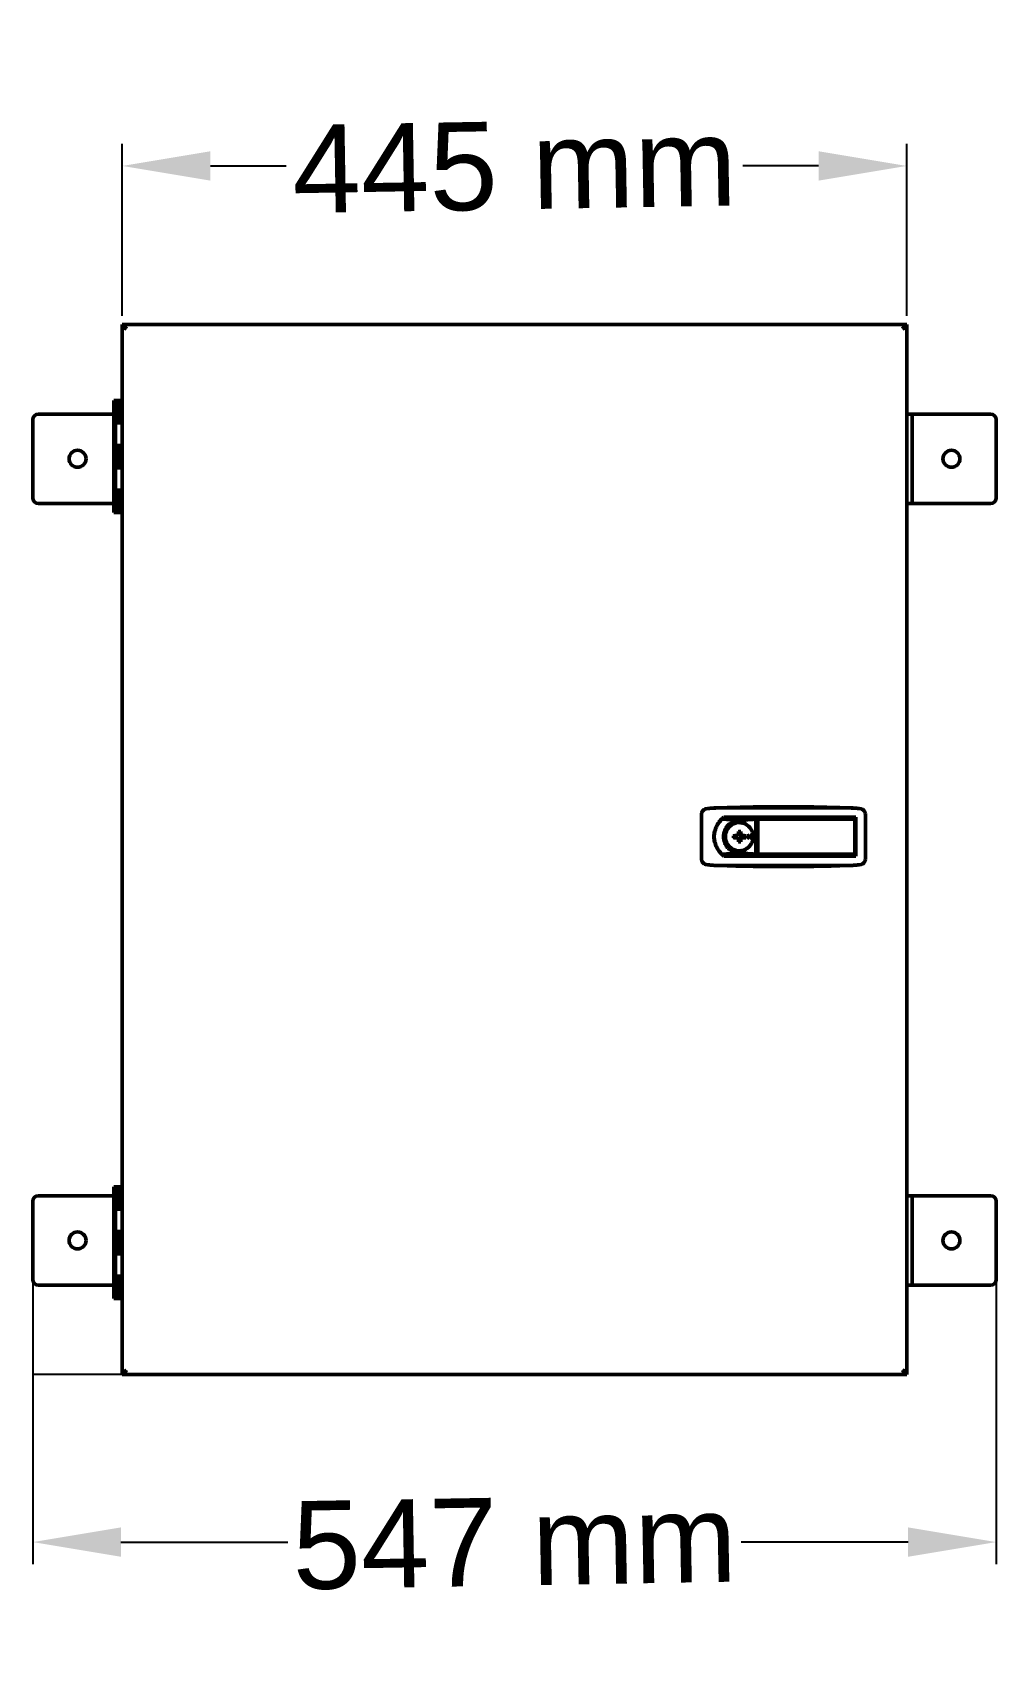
# Model space of a CAD drawing. Header units: millimetres. Extents: x 0 to 54.7, y -17.1 to 76.2.
import ezdxf

# ---------------------------------------------------------------- set-up
doc = ezdxf.new("R2010")
doc.units = ezdxf.units.MM
doc.layers.add('Visible (ANSI)', color=7, linetype='Continuous', lineweight=50)
doc.styles.get("Standard").update_dxf_attribs({"font": 'arial.ttf'})
doc.dimstyles.new('ISO-25', dxfattribs={"dimtxt": 2.5, "dimasz": 2.5, "dimexe": 1.25, "dimexo": 0.625, "dimtad": 1, "dimtxsty": 'Standard', "dimcen": -2.5, "dimadec": 0, "dimazin": 0, "dimtfac": 1, "dimtmove": 0, "dimatfit": 3, "dimfxl": 1, "dimarcsym": 0})

# ---------------------------------------------------------------- blocks, each defined once
blk = doc.blocks.new('*D17')
at = {"color": 0, "lineweight": -2}
for p, q in [((5.078, 60.1), (5.078, 69.854)), ((49.606, 60.1), (49.606, 69.854)), ((10.078, 68.604), (14.378, 68.604)), ((44.606, 68.604), (40.306, 68.604))]:
    blk.add_line(p, q, dxfattribs=at)
at = {"color": 0}
for points in [[(10.078, 69.437), (10.078, 67.771), (5.078, 68.604)], [(44.606, 67.771), (44.606, 69.437), (49.606, 68.604)]]:
    blk.add_solid(points, dxfattribs=at)
at = {"layer": 'Defpoints', "color": 0}
for p in [(49.606, 68.604), (5.078, 59.475), (49.606, 59.475)]:
    blk.add_point(p, dxfattribs=at)
at = {"color": 0, "insert": (27.342, 68.604), "char_height": 5, "attachment_point": 5, "rotation": 1}
blk.add_mtext('445 mm', dxfattribs=at)
blk = doc.blocks.new('*D19')
at = {"color": 0, "lineweight": -2}
for p, q in [((0, 6.993), (0, -10.754)), ((54.684, 6.993), (54.684, -10.754)), ((5, -9.504), (14.478, -9.504)), ((49.684, -9.504), (40.206, -9.504))]:
    blk.add_line(p, q, dxfattribs=at)
at = {"color": 0}
for points in [[(5, -8.671), (5, -10.338), (0, -9.504)], [(49.684, -10.338), (49.684, -8.671), (54.684, -9.504)]]:
    blk.add_solid(points, dxfattribs=at)
at = {"layer": 'Defpoints', "color": 0}
for p in [(0, 7.618), (54.684, 7.618), (54.684, -9.504)]:
    blk.add_point(p, dxfattribs=at)
at = {"color": 0, "insert": (27.342, -9.504), "char_height": 5, "attachment_point": 5, "rotation": 1}
blk.add_mtext('547 mm', dxfattribs=at)

msp = doc.modelspace()

# ---------------------------------------------------------------- linework, layer by layer
msp.add_line((5.078, 0), (0, 0))
at = {"layer": 'Visible (ANSI)'}
for p, q in [((5.078, 59.6), (49.606, 59.6)), ((5.078, 59.478), (5.078, 59.6)), ((5.078, 59.475), (5.078, 59.478)), ((5.078, 0.124), (5.078, 59.475)), ((5.11, 59.475), (5.078, 59.475)), ((5.314, 59.363), (5.317, 59.359)), ((49.367, 59.359), (49.37, 59.363)), ((49.574, 59.475), (49.606, 59.475)), ((49.606, 59.478), (49.606, 59.6)), ((49.606, 59.478), (49.606, 59.475)), ((49.606, 59.475), (49.606, 0.124)), ((4.595, 48.935), (4.595, 55.283)), ((4.595, 55.283), (4.695, 55.283)), ((4.873, 55.283), (4.695, 55.283)), ((4.695, 48.935), (4.695, 55.283)), ((5.078, 55.283), (4.873, 55.283)), ((4.873, 54.014), (4.873, 55.283)), ((0, 49.761), (0, 54.204)), ((0.317, 54.521), (4.444, 54.521)), ((4.595, 54.521), (4.444, 54.521)), ((49.923, 54.521), (49.606, 54.521)), ((49.923, 54.521), (49.923, 49.443)), ((50.24, 54.521), (49.923, 54.521)), ((54.367, 54.521), (50.24, 54.521)), ((54.684, 54.204), (54.684, 49.761)), ((4.695, 54.014), (5.078, 54.014)), ((5.078, 54.014), (4.873, 54.014)), ((5.078, 52.744), (4.695, 52.744)), ((4.873, 52.744), (5.078, 52.744)), ((4.873, 51.474), (4.873, 52.744)), ((4.695, 51.474), (5.078, 51.474)), ((5.078, 51.474), (4.873, 51.474)), ((0.317, 49.443), (4.444, 49.443)), ((4.444, 49.443), (4.595, 49.443)), ((5.078, 50.205), (4.695, 50.205)), ((4.873, 50.205), (5.078, 50.205)), ((4.873, 48.935), (4.873, 50.205)), ((49.923, 49.443), (49.606, 49.443)), ((49.923, 49.443), (50.24, 49.443)), ((54.367, 49.443), (50.24, 49.443)), ((4.595, 48.935), (4.695, 48.935)), ((4.873, 48.935), (4.695, 48.935)), ((5.078, 48.935), (4.873, 48.935)), ((37.961, 31.811), (37.961, 29.254)), ((47.258, 29.254), (47.258, 31.811)), ((39.131, 31.532), (39.105, 31.532)), ((40.087, 31.442), (39.131, 31.532)), ((39.377, 31.532), (39.131, 31.532)), ((39.224, 31.632), (46.709, 31.632)), ((39.622, 31.532), (39.377, 31.532)), ((39.618, 31.167), (39.597, 31.167)), ((39.868, 31.532), (39.622, 31.532)), ((39.711, 31.632), (39.711, 31.532)), ((39.711, 31.25), (39.711, 31.23)), ((40.114, 31.532), (39.868, 31.532)), ((40.067, 30.833), (40.067, 30.722)), ((40.19, 30.833), (40.067, 30.833)), ((40.067, 30.804), (40.19, 30.833)), ((40.087, 31.442), (40.208, 31.454)), ((40.087, 31.33), (40.11, 31.33)), ((40.36, 31.532), (40.114, 31.532)), ((40.19, 30.722), (40.19, 30.833)), ((40.208, 31.454), (40.328, 31.465)), ((40.328, 31.465), (40.448, 31.476)), ((40.605, 31.532), (40.36, 31.532)), ((40.448, 31.476), (40.568, 31.487)), ((40.568, 31.487), (40.689, 31.499)), ((40.728, 31.532), (40.605, 31.532)), ((40.611, 31.632), (40.611, 31.532)), ((40.689, 31.499), (40.809, 31.51)), ((40.851, 31.532), (40.728, 31.532)), ((40.809, 31.51), (40.869, 31.515)), ((40.811, 31.532), (40.811, 31.632)), ((40.974, 31.532), (40.851, 31.532)), ((40.869, 31.515), (40.929, 31.521)), ((40.929, 31.521), (40.99, 31.527)), ((41.05, 31.532), (40.974, 31.532)), ((40.99, 31.527), (41.05, 31.532)), ((41.05, 29.533), (41.05, 31.532)), ((41.05, 31.532), (41.21, 31.532)), ((41.096, 31.152), (41.096, 29.913)), ((41.16, 31.152), (41.096, 31.152)), ((41.096, 31.112), (41.16, 31.112)), ((41.16, 31.482), (41.16, 29.583)), ((41.21, 31.532), (42.61, 31.532)), ((41.41, 31.532), (41.41, 31.632)), ((42.61, 31.532), (46.091, 31.532)), ((43.16, 31.532), (43.16, 31.632)), ((44.159, 31.532), (44.159, 31.632)), ((45.909, 31.632), (45.909, 31.532)), ((46.609, 31.532), (46.091, 31.532)), ((46.409, 31.632), (46.409, 31.532)), ((46.659, 31.482), (46.659, 29.583)), ((46.664, 31.332), (46.659, 31.332)), ((46.664, 31.332), (46.709, 31.325)), ((46.709, 31.632), (46.709, 29.433)), ((38.683, 30.533), (38.683, 30.756)), ((38.683, 30.309), (38.683, 30.533)), ((39.618, 29.898), (39.597, 29.898)), ((39.711, 29.835), (39.711, 29.816)), ((39.886, 30.593), (39.778, 30.589)), ((39.778, 30.56), (39.886, 30.593)), ((39.778, 30.589), (39.778, 30.476)), ((39.91, 30.583), (39.778, 30.559)), ((39.778, 30.506), (39.91, 30.482)), ((39.778, 30.506), (39.886, 30.472)), ((39.778, 30.476), (39.886, 30.472)), ((40.005, 30.615), (39.886, 30.593)), ((39.886, 30.472), (40.005, 30.45)), ((39.91, 30.583), (40.005, 30.615)), ((39.91, 30.482), (40.005, 30.45)), ((40.067, 30.722), (40.005, 30.615)), ((40.005, 30.45), (40.067, 30.343)), ((40.114, 30.583), (40.05, 30.694)), ((40.05, 30.371), (40.114, 30.482)), ((40.062, 30.714), (40.19, 30.722)), ((40.062, 30.351), (40.19, 30.343)), ((40.067, 30.343), (40.067, 30.233)), ((40.067, 30.262), (40.19, 30.233)), ((40.067, 30.233), (40.19, 30.233)), ((40.114, 30.583), (40.252, 30.615)), ((40.251, 30.558), (40.114, 30.583)), ((40.114, 30.482), (40.251, 30.507)), ((40.114, 30.482), (40.252, 30.45)), ((40.252, 30.615), (40.19, 30.722)), ((40.19, 30.343), (40.252, 30.45)), ((40.19, 30.233), (40.19, 30.343)), ((40.251, 30.558), (40.372, 30.593)), ((40.328, 30.555), (40.251, 30.558)), ((40.251, 30.507), (40.328, 30.51)), ((40.251, 30.507), (40.372, 30.472)), ((40.372, 30.593), (40.252, 30.615)), ((40.252, 30.45), (40.372, 30.472)), ((40.328, 30.555), (40.479, 30.589)), ((40.328, 30.51), (40.328, 30.555)), ((40.328, 30.51), (40.479, 30.476)), ((40.479, 30.589), (40.372, 30.593)), ((40.372, 30.472), (40.479, 30.476)), ((40.479, 30.476), (40.479, 30.589)), ((41.16, 29.953), (41.096, 29.953)), ((41.096, 29.913), (41.16, 29.913)), ((39.131, 29.533), (39.105, 29.533)), ((40.087, 29.623), (39.131, 29.533)), ((39.377, 29.533), (39.131, 29.533)), ((39.224, 29.433), (46.709, 29.433)), ((39.622, 29.533), (39.377, 29.533)), ((39.868, 29.533), (39.622, 29.533)), ((39.711, 29.533), (39.711, 29.433)), ((40.114, 29.533), (39.868, 29.533)), ((40.087, 29.735), (40.11, 29.735)), ((40.087, 29.623), (40.208, 29.612)), ((40.36, 29.533), (40.114, 29.533)), ((40.208, 29.612), (40.328, 29.6)), ((40.328, 29.6), (40.448, 29.589)), ((40.605, 29.533), (40.36, 29.533)), ((40.448, 29.589), (40.568, 29.578)), ((40.568, 29.578), (40.689, 29.567)), ((40.728, 29.533), (40.605, 29.533)), ((40.611, 29.533), (40.611, 29.433)), ((40.689, 29.567), (40.809, 29.555)), ((40.851, 29.533), (40.728, 29.533)), ((40.809, 29.555), (40.869, 29.55)), ((40.811, 29.433), (40.811, 29.533)), ((40.974, 29.533), (40.851, 29.533)), ((40.869, 29.55), (40.929, 29.544)), ((40.929, 29.544), (40.99, 29.539)), ((41.05, 29.533), (40.974, 29.533)), ((40.99, 29.539), (41.05, 29.533)), ((41.21, 29.533), (41.05, 29.533)), ((42.61, 29.533), (41.21, 29.533)), ((41.41, 29.533), (41.41, 29.433)), ((46.091, 29.533), (42.61, 29.533)), ((43.16, 29.533), (43.16, 29.433)), ((44.159, 29.433), (44.159, 29.533)), ((45.909, 29.433), (45.909, 29.533)), ((46.091, 29.533), (46.609, 29.533)), ((46.409, 29.433), (46.409, 29.533)), ((46.659, 29.733), (46.664, 29.733)), ((46.709, 29.74), (46.664, 29.733)), ((4.595, 4.317), (4.595, 10.665)), ((4.595, 10.665), (4.695, 10.665)), ((4.873, 10.665), (4.695, 10.665)), ((4.695, 4.317), (4.695, 10.665)), ((5.078, 10.665), (4.873, 10.665)), ((4.873, 9.395), (4.873, 10.665)), ((0, 5.396), (0, 9.839)), ((0.317, 10.157), (4.444, 10.157)), ((4.595, 10.157), (4.444, 10.157)), ((4.695, 9.395), (5.078, 9.395)), ((5.078, 9.395), (4.873, 9.395)), ((49.923, 10.157), (49.606, 10.157)), ((49.923, 10.157), (49.923, 5.078)), ((50.24, 10.157), (49.923, 10.157)), ((54.367, 10.157), (50.24, 10.157)), ((54.684, 9.839), (54.684, 5.396)), ((5.078, 8.125), (4.695, 8.125)), ((4.873, 8.125), (5.078, 8.125)), ((4.873, 6.856), (4.873, 8.125)), ((4.695, 6.856), (5.078, 6.856)), ((5.078, 6.856), (4.873, 6.856)), ((0.317, 5.078), (4.444, 5.078)), ((4.444, 5.078), (4.595, 5.078)), ((5.078, 5.586), (4.695, 5.586)), ((4.873, 5.586), (5.078, 5.586)), ((4.873, 4.317), (4.873, 5.586)), ((49.923, 5.078), (49.606, 5.078)), ((49.923, 5.078), (50.24, 5.078)), ((54.367, 5.078), (50.24, 5.078)), ((4.595, 4.317), (4.695, 4.317)), ((4.873, 4.317), (4.695, 4.317)), ((5.078, 4.317), (4.873, 4.317)), ((5.078, 0.122), (5.078, 0.124)), ((5.11, 0.124), (5.078, 0.124)), ((5.078, 0.122), (5.078, 0)), ((49.606, 0), (5.078, 0)), ((5.317, 0.241), (5.314, 0.237)), ((49.37, 0.237), (49.367, 0.241)), ((49.574, 0.124), (49.606, 0.124)), ((49.606, 0.124), (49.606, 0.122)), ((49.606, 0.122), (49.606, 0))]:
    msp.add_line(p, q, dxfattribs=at)
for centre in [(2.539, 51.982), (52.145, 51.982), (2.539, 7.618), (52.145, 7.618)]:
    msp.add_circle(centre, 0.482, dxfattribs=at)
for centre, radius, start, end in [((0.317, 54.204), 0.317, 90, 180), ((54.367, 54.204), 0.317, 0, 90), ((0.317, 49.761), 0.317, 180, 270), ((54.367, 49.761), 0.317, 270, 0), ((46.609, 31.482), 0.05, 0, 90), ((46.609, 29.583), 0.05, 270, 0), ((0.317, 9.839), 0.317, 90, 180), ((54.367, 9.839), 0.317, 0, 90), ((0.317, 5.396), 0.317, 180, 270), ((54.367, 5.396), 0.317, 270, 0)]:
    msp.add_arc(centre, radius, start, end, dxfattribs=at)
for centre, major_axis, start_param, end_param in [((40.087, 30.533), (0, 0.815), 5.499433, 7.853982), ((40.087, 30.533), (0, 0.797), 0, 1.570796), ((39.597, 30.533), (0, 0.635), 0, 0.01096), ((39.661, 30.533), (0, 0.815), 5.96983, 6.011111), ((40.087, 30.533), (0, -0.815), 4.712389, 7.066937), ((40.087, 30.533), (0, -0.797), 4.712389, 6.283185), ((39.597, 30.533), (0, -0.635), 6.272225, 6.283185), ((40.673, 30.533), (0, -0.1), 3.141593, 6.283185), ((40.673, 30.533), (0, 0.1), 3.141593, 6.283185), ((39.661, 30.533), (0, -0.815), 0.272074, 0.313355)]:
    msp.add_ellipse(centre, major_axis=major_axis, ratio=0.973373, start_param=start_param, end_param=end_param, dxfattribs=at)
for points, knots in [([(5.322, 59.356), (5.266, 59.444), (5.21, 59.53), (5.154, 59.571), (5.129, 59.59), (5.104, 59.6), (5.078, 59.6)], [0, 0, 0, 0, 1.080905, 1.080905, 1.080905, 1.570796, 1.570796, 1.570796, 1.570796]), ([(5.322, 59.356), (5.256, 59.408), (5.189, 59.458), (5.123, 59.473), (5.108, 59.476), (5.093, 59.478), (5.078, 59.478)], [0, 0, 0, 0, 1.28542, 1.28542, 1.28542, 1.570796, 1.570796, 1.570796, 1.570796]), ([(5.078, 59.475), (5.078, 59.448), (5.13, 59.421), (5.207, 59.393), (5.243, 59.381), (5.282, 59.369), (5.322, 59.356)], [0, 0, 0, 0, 1.080905, 1.080905, 1.080905, 1.570796, 1.570796, 1.570796, 1.570796]), ([(49.606, 59.6), (49.55, 59.6), (49.494, 59.548), (49.438, 59.471), (49.413, 59.436), (49.387, 59.396), (49.362, 59.356)], [0, 0, 0, 0, 1.080905, 1.080905, 1.080905, 1.570796, 1.570796, 1.570796, 1.570796]), ([(49.362, 59.356), (49.428, 59.408), (49.495, 59.458), (49.561, 59.473), (49.576, 59.476), (49.591, 59.478), (49.606, 59.478)], [0, 0, 0, 0, 1.28542, 1.28542, 1.28542, 1.570796, 1.570796, 1.570796, 1.570796]), ([(49.362, 59.356), (49.45, 59.383), (49.536, 59.411), (49.577, 59.438), (49.596, 59.451), (49.606, 59.463), (49.606, 59.475)], [0, 0, 0, 0, 1.080905, 1.080905, 1.080905, 1.570796, 1.570796, 1.570796, 1.570796]), ([(38.203, 32.105), (38.169, 32.098), (38.137, 32.086), (38.078, 32.05), (38.052, 32.028), (38.008, 31.975), (37.991, 31.945), (37.967, 31.879), (37.961, 31.846), (37.961, 31.811)], [0, 0, 0, 0, 0.001028544, 0.001028544, 0.002057087, 0.002057087, 0.003085631, 0.003085631, 0.004114174, 0.004114174, 0.004114174, 0.004114174]), ([(46.593, 32.156), (46.261, 32.164), (45.93, 32.168), (45.266, 32.173), (44.934, 32.173), (44.27, 32.172), (43.938, 32.171), (43.274, 32.169), (42.61, 32.168), (41.946, 32.169), (41.281, 32.171), (40.949, 32.172), (40.285, 32.173), (39.954, 32.173), (39.29, 32.168), (38.959, 32.164), (38.627, 32.156)], [0, 0, 0, 0, 0.00996848, 0.00996848, 0.01993695, 0.01993695, 0.02990543, 0.02990543, 0.03987391, 0.04984238, 0.04984238, 0.05981086, 0.05981086, 0.06977934, 0.06977934, 0.07974781, 0.07974781, 0.07974781, 0.07974781]), ([(47.258, 31.811), (47.258, 31.846), (47.252, 31.88), (47.229, 31.945), (47.212, 31.975), (47.179, 32.015), (47.167, 32.027), (47.141, 32.049), (47.127, 32.059), (47.083, 32.086), (47.051, 32.098), (47.017, 32.105)], [0, 0, 0, 0, 0.00102865, 0.00102865, 0.0020573, 0.0020573, 0.002571625, 0.002571625, 0.00308595, 0.00308595, 0.004114599, 0.004114599, 0.004114599, 0.004114599]), ([(38.664, 30.533), (38.664, 30.64), (38.677, 30.746), (38.715, 30.9), (38.731, 30.952), (38.768, 31.052), (38.79, 31.101), (38.838, 31.195), (38.865, 31.241), (38.924, 31.329), (38.957, 31.372), (39.06, 31.495), (39.138, 31.568), (39.224, 31.632)], [0, 0, 0, 0, 0.00318215, 0.00318215, 0.00477322, 0.00477322, 0.0063643, 0.0063643, 0.00795537, 0.00795537, 0.00954644, 0.00954644, 0.01272859, 0.01272859, 0.01272859, 0.01272859]), ([(40.11, 31.33), (40.192, 31.33), (40.274, 31.317), (40.429, 31.265), (40.502, 31.226), (40.634, 31.128), (40.693, 31.068), (40.788, 30.933), (40.825, 30.858), (40.876, 30.699), (40.888, 30.616), (40.888, 30.533)], [6.283185, 6.283185, 6.283185, 6.283185, 6.597345, 6.597345, 6.911504, 6.911504, 7.225663, 7.225663, 7.539822, 7.539822, 7.853982, 7.853982, 7.853982, 7.853982]), ([(41.16, 31.482), (41.16, 31.49), (41.162, 31.498), (41.169, 31.511), (41.173, 31.516), (41.188, 31.529), (41.199, 31.532), (41.21, 31.532)], [0, 0, 0, 0, 0.0002360944, 0.0002360944, 0.0004721887, 0.0004721887, 0.0009443775, 0.0009443775, 0.0009443775, 0.0009443775]), ([(39.224, 29.433), (39.138, 29.498), (39.061, 29.571), (38.958, 29.692), (38.925, 29.734), (38.866, 29.823), (38.838, 29.869), (38.766, 30.011), (38.728, 30.11), (38.69, 30.266), (38.68, 30.319), (38.667, 30.425), (38.664, 30.479), (38.664, 30.533)], [0, 0, 0, 0, 0.00318121, 0.00318121, 0.00477181, 0.00477181, 0.00636242, 0.00636242, 0.00954362, 0.00954362, 0.01113423, 0.01113423, 0.01272483, 0.01272483, 0.01272483, 0.01272483]), ([(40.888, 30.533), (40.888, 30.449), (40.876, 30.366), (40.825, 30.208), (40.788, 30.132), (40.693, 29.997), (40.634, 29.937), (40.502, 29.839), (40.429, 29.801), (40.274, 29.749), (40.192, 29.735), (40.11, 29.735)], [1.570796, 1.570796, 1.570796, 1.570796, 1.884956, 1.884956, 2.199115, 2.199115, 2.513274, 2.513274, 2.827433, 2.827433, 3.141593, 3.141593, 3.141593, 3.141593]), ([(37.961, 29.254), (37.961, 29.22), (37.967, 29.186), (37.991, 29.12), (38.008, 29.09), (38.041, 29.05), (38.053, 29.038), (38.079, 29.016), (38.093, 29.006), (38.137, 28.979), (38.169, 28.967), (38.203, 28.96)], [0, 0, 0, 0, 0.00102865, 0.00102865, 0.0020573, 0.0020573, 0.002571624, 0.002571624, 0.003085949, 0.003085949, 0.004114599, 0.004114599, 0.004114599, 0.004114599]), ([(38.627, 28.909), (38.959, 28.901), (39.29, 28.897), (39.954, 28.893), (40.286, 28.893), (40.95, 28.893), (41.282, 28.894), (41.946, 28.896), (42.61, 28.897), (43.274, 28.896), (43.939, 28.894), (44.271, 28.893), (44.934, 28.893), (45.266, 28.893), (45.93, 28.897), (46.261, 28.901), (46.593, 28.909)], [0, 0, 0, 0, 0.00996848, 0.00996848, 0.01993695, 0.01993695, 0.02990543, 0.02990543, 0.03987391, 0.04984238, 0.04984238, 0.05981086, 0.05981086, 0.06977934, 0.06977934, 0.07974781, 0.07974781, 0.07974781, 0.07974781]), ([(46.539, 28.905), (45.23, 28.857), (43.92, 28.833), (41.3, 28.833), (39.99, 28.857), (38.681, 28.905)], [0, 0, 0, 0, 0.03931221, 0.03931221, 0.07862441, 0.07862441, 0.07862441, 0.07862441]), ([(41.21, 29.533), (41.199, 29.533), (41.188, 29.537), (41.173, 29.549), (41.169, 29.554), (41.162, 29.567), (41.16, 29.575), (41.16, 29.583)], [-0.0000044728, -0.0000044728, -0.0000044728, -0.0000044728, 0.0004655978, 0.0004655978, 0.0007006331, 0.0007006331, 0.0009356684, 0.0009356684, 0.0009356684, 0.0009356684]), ([(47.017, 28.96), (47.051, 28.967), (47.083, 28.979), (47.142, 29.015), (47.168, 29.037), (47.212, 29.091), (47.229, 29.121), (47.252, 29.186), (47.258, 29.22), (47.258, 29.254)], [0, 0, 0, 0, 0.001028544, 0.001028544, 0.002057087, 0.002057087, 0.003085631, 0.003085631, 0.004114174, 0.004114174, 0.004114174, 0.004114174]), ([(5.078, 0), (5.134, 0), (5.19, 0.052), (5.246, 0.129), (5.271, 0.164), (5.297, 0.204), (5.322, 0.244)], [0, 0, 0, 0, 1.080905, 1.080905, 1.080905, 1.570796, 1.570796, 1.570796, 1.570796]), ([(5.322, 0.244), (5.256, 0.192), (5.189, 0.142), (5.123, 0.127), (5.108, 0.124), (5.093, 0.122), (5.078, 0.122)], [0, 0, 0, 0, 1.28542, 1.28542, 1.28542, 1.570796, 1.570796, 1.570796, 1.570796]), ([(5.322, 0.244), (5.234, 0.216), (5.148, 0.189), (5.107, 0.162), (5.088, 0.149), (5.078, 0.137), (5.078, 0.124)], [0, 0, 0, 0, 1.080905, 1.080905, 1.080905, 1.570796, 1.570796, 1.570796, 1.570796]), ([(49.362, 0.244), (49.418, 0.156), (49.474, 0.07), (49.53, 0.029), (49.555, 0.01), (49.58, 0), (49.606, 0)], [0, 0, 0, 0, 1.080905, 1.080905, 1.080905, 1.570796, 1.570796, 1.570796, 1.570796]), ([(49.362, 0.244), (49.428, 0.192), (49.495, 0.142), (49.561, 0.127), (49.576, 0.124), (49.591, 0.122), (49.606, 0.122)], [0, 0, 0, 0, 1.28542, 1.28542, 1.28542, 1.570796, 1.570796, 1.570796, 1.570796]), ([(49.606, 0.124), (49.606, 0.152), (49.554, 0.179), (49.477, 0.207), (49.441, 0.219), (49.402, 0.231), (49.362, 0.244)], [0, 0, 0, 0, 1.080905, 1.080905, 1.080905, 1.570796, 1.570796, 1.570796, 1.570796])]:
    msp.add_open_spline(points, degree=3, knots=knots, dxfattribs=at)
for points in [[(5.322, 59.356), (5.283, 59.381), (5.245, 59.405), (5.222, 59.429)], [(49.362, 59.356), (49.401, 59.381), (49.439, 59.405), (49.462, 59.429)], [(38.681, 32.161), (38.521, 32.155), (38.361, 32.136), (38.203, 32.105)], [(38.627, 32.156), (38.485, 32.15), (38.343, 32.133), (38.203, 32.105)], [(42.61, 32.232), (41.3, 32.232), (39.99, 32.208), (38.681, 32.161)], [(46.539, 32.161), (45.23, 32.208), (43.92, 32.232), (42.61, 32.232)], [(47.017, 32.105), (46.859, 32.136), (46.699, 32.155), (46.539, 32.161)], [(47.017, 32.105), (46.877, 32.133), (46.735, 32.15), (46.593, 32.156)], [(38.69, 30.671), (38.695, 30.717), (38.702, 30.764), (38.712, 30.81)], [(38.712, 30.81), (38.722, 30.856), (38.734, 30.902), (38.749, 30.947)], [(38.749, 30.947), (38.763, 30.992), (38.781, 31.037), (38.8, 31.08)], [(38.8, 31.08), (38.82, 31.124), (38.841, 31.166), (38.866, 31.208)], [(38.866, 31.208), (38.889, 31.248), (38.915, 31.288), (38.944, 31.326)], [(38.944, 31.326), (38.971, 31.364), (39.001, 31.4), (39.033, 31.435)], [(39.131, 31.532), (39.097, 31.502), (39.064, 31.469), (39.033, 31.435)], [(39.264, 30.868), (39.243, 30.813), (39.227, 30.756), (39.217, 30.698)], [(39.346, 31.03), (39.313, 30.979), (39.286, 30.924), (39.264, 30.868)], [(39.461, 31.176), (39.418, 31.132), (39.379, 31.083), (39.346, 31.03)], [(39.603, 31.294), (39.552, 31.26), (39.504, 31.22), (39.461, 31.176)], [(39.761, 31.378), (39.706, 31.356), (39.653, 31.328), (39.603, 31.294)], [(39.926, 31.427), (39.87, 31.416), (39.815, 31.4), (39.761, 31.378)], [(39.926, 31.427), (39.979, 31.437), (40.033, 31.442), (40.087, 31.442)], [(38.69, 30.671), (38.685, 30.625), (38.683, 30.579), (38.683, 30.533)], [(38.69, 30.395), (38.685, 30.44), (38.683, 30.487), (38.683, 30.533)], [(38.69, 30.395), (38.695, 30.348), (38.702, 30.302), (38.712, 30.256)], [(38.712, 30.256), (38.722, 30.209), (38.734, 30.163), (38.749, 30.118)], [(38.749, 30.118), (38.763, 30.073), (38.781, 30.028), (38.8, 29.985)], [(38.8, 29.985), (38.82, 29.941), (38.841, 29.899), (38.866, 29.858)], [(38.866, 29.858), (38.889, 29.817), (38.915, 29.777), (38.944, 29.739)], [(39.202, 30.533), (39.202, 30.588), (39.207, 30.644), (39.217, 30.698)], [(39.202, 30.533), (39.202, 30.477), (39.207, 30.422), (39.217, 30.367)], [(39.217, 30.367), (39.227, 30.309), (39.243, 30.252), (39.264, 30.198)], [(39.264, 30.198), (39.286, 30.141), (39.313, 30.086), (39.346, 30.035)], [(39.346, 30.035), (39.379, 29.982), (39.418, 29.934), (39.461, 29.889)], [(39.461, 29.889), (39.504, 29.845), (39.552, 29.805), (39.603, 29.771)], [(38.203, 28.96), (38.343, 28.933), (38.485, 28.915), (38.627, 28.909)], [(38.681, 28.905), (38.521, 28.91), (38.361, 28.929), (38.203, 28.96)], [(38.944, 29.739), (38.971, 29.701), (39.001, 29.665), (39.033, 29.63)], [(39.131, 29.533), (39.097, 29.564), (39.064, 29.596), (39.033, 29.63)], [(39.603, 29.771), (39.653, 29.738), (39.706, 29.709), (39.761, 29.687)], [(39.761, 29.687), (39.815, 29.665), (39.87, 29.649), (39.926, 29.638)], [(39.926, 29.638), (39.979, 29.628), (40.033, 29.623), (40.087, 29.623)], [(47.017, 28.96), (46.859, 28.929), (46.699, 28.91), (46.539, 28.905)], [(46.593, 28.909), (46.735, 28.915), (46.877, 28.933), (47.017, 28.96)], [(5.322, 0.244), (5.283, 0.219), (5.245, 0.195), (5.222, 0.17)], [(49.362, 0.244), (49.401, 0.219), (49.439, 0.195), (49.462, 0.17)]]:
    msp.add_open_spline(points, degree=3, dxfattribs=at)

# ---------------------------------------------------------------- dimensions: what is measured, and where the dimension line sits
for base, p1, p2, text, picture, middle in [((49.606, 68.604), (5.078, 59.475), (49.606, 59.475), '445 mm', '*D17', (27.342, 68.604)), ((54.684, -9.504), (0, 7.618), (54.684, 7.618), '547 mm', '*D19', (27.342, -9.504))]:
    dim = msp.add_linear_dim(base=base, p1=p1, p2=p2, text=text, dimstyle='ISO-25', override={"dimtxt": 5, "dimasz": 5})
    dim.commit()
    dim.dimension.update_dxf_attribs({"geometry": picture, "text_midpoint": middle, "text_rotation": 1})

doc.saveas('drawing.dxf')
